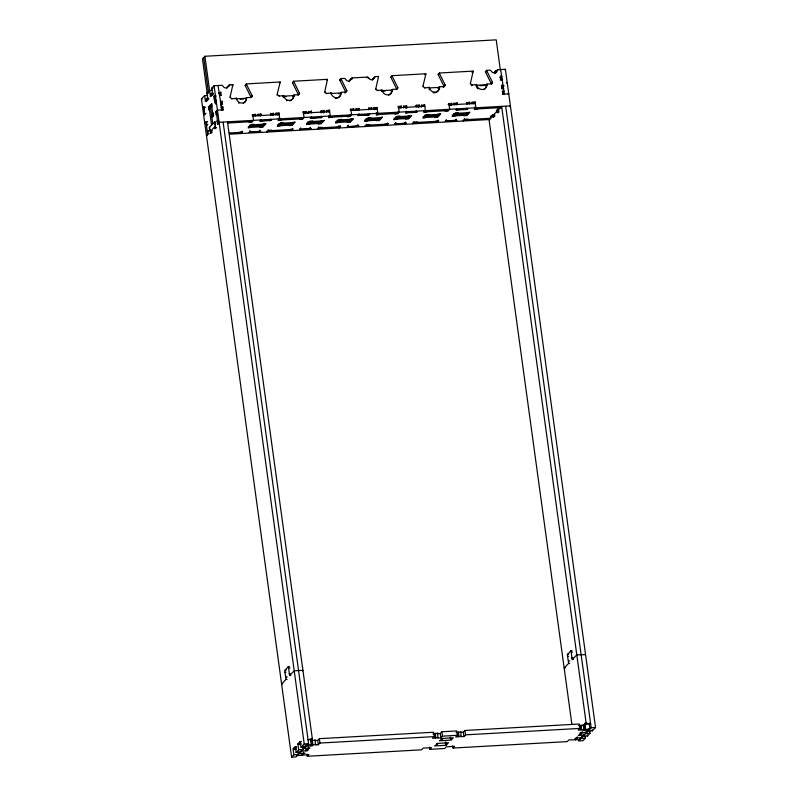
<?xml version="1.0" encoding="UTF-8"?>
<svg xmlns="http://www.w3.org/2000/svg" width="797" height="797" viewBox="0 0 797 797"><rect width="100%" height="100%" fill="white"/><g stroke="black" fill="none" stroke-linecap="round" stroke-linejoin="round"><path stroke-width="1.2" d="M229.954 97.483L232.824 85.09A1.524 1.405 43.7 0 0 232.824 84.661L229.755 84.841A1.524 1.405 43.7 0 0 228.52 85.887L227.294 87.172A3.049 2.819 43.7 0 1 226.866 88.148M276.957 95.142L280.136 82.42A1.524 1.405 43.7 0 0 280.145 81.991L246.353 83.904L245.127 85.179A1.524 1.405 43.7 0 0 245.247 85.598L250.955 97.134A1.524 1.405 43.7 0 1 250.935 97.682M324.658 92.073L327.447 79.75A1.524 1.405 43.7 0 0 327.457 79.331L293.665 81.234L292.439 82.509A1.524 1.405 43.7 0 0 292.559 82.928L298.277 94.464A1.524 1.405 43.7 0 1 298.148 95.281M375.686 89.194L378.475 76.871A1.524 1.405 43.7 0 0 378.485 76.452L375.407 76.622A1.524 1.405 43.7 0 0 374.172 77.678L372.946 78.953A3.049 2.819 43.7 0 1 372.388 80.108M422.848 86.684L425.797 74.201A1.524 1.405 43.7 0 0 425.797 73.782L392.004 75.685L390.779 76.96A1.524 1.405 43.7 0 0 390.899 77.379L396.617 88.915A1.524 1.405 43.7 0 1 396.547 89.603M470.31 83.854L473.109 71.531A1.524 1.405 43.7 0 0 473.109 71.112L439.316 73.015L438.101 74.29A1.524 1.405 43.7 0 0 438.22 74.709L443.929 86.245A1.524 1.405 43.7 0 1 443.65 87.311M287.129 679.313L286.033 679.373L284.778 670.765L288.345 666.511L289.63 675.507L294.223 670.815L302.96 670.317L302.402 670.905M569.696 663.373L568.61 663.433L567.354 654.825L570.921 650.571L572.196 659.577L576.799 654.875L585.257 654.676M286.033 679.373L281.59 684.015L282.686 683.956M211.982 117.448L213.536 115.824L213.138 112.905L212.729 113.323M213.148 116.223L211.454 104.068M209.631 127.161L210.458 132.979L211.544 132.92M500.396 70.325L496.222 39.85L204.909 56.278L202.468 58.839L207.14 92.97L208.415 92.89M223.14 122.369L308.608 743.701L295.986 756.901L291.612 757.15L201.452 98.918L204.64 95.59L207.638 95.421M208.435 98.25L206.802 98.34L207.001 99.804L207.818 98.958L207.011 93.1L209.86 90.4M213.188 93.279L211.554 93.379L211.753 94.833L212.57 93.986L211.763 88.138L214.074 85.717L221.516 85.299A1.524 1.405 43.7 0 1 223.021 86.196A3.049 2.819 43.7 0 0 228.52 85.887M218.099 85.827L221.785 109.856L221.277 110.384M204.64 95.59L205.437 101.438L206.802 98.34M204.909 56.278L210.388 96.258L211.554 93.379M218.767 92.94L220.839 92.223L220.928 95.461M218.796 93.538L220.839 92.223M219.474 95.55L221.237 95.142M227.294 87.172A1.524 1.405 43.7 0 1 228.53 86.116L229.755 84.841M205.317 114.071L204.221 114.13L203.633 106.559L204.49 114.898L204.829 113.493L205.935 113.433M232.296 85.219L232.824 84.661M209.412 109.548L209.003 109.966L208.605 107.047L211.863 103.64L211.863 106.987M232.286 85.648L232.824 85.09M220.311 101.637L222.074 101.239L222.473 104.168L221.865 104.805M220.39 102.544L222.074 101.239M220.48 104.805L222.473 104.168M207.509 121.533L206.413 121.592L204.779 123.306L205.875 123.236M217.272 114.668L216.186 114.728L215.788 111.799L217.412 110.106L223.24 109.777L222.841 106.848L221.078 107.246M221.158 108.153L222.841 106.848M207.907 124.462L206.413 124.95L207.499 124.89M216.186 114.728L217.681 114.24M231.529 98.948L236.36 98.22A5.34 4.921 43.7 0 0 242.158 103.052A5.34 4.921 43.7 0 0 246.552 97.642L250.925 97.403A1.524 1.405 43.7 0 0 252.181 95.859L246.462 84.313A1.524 1.405 43.7 0 1 246.353 83.904M245.247 85.598L246.462 84.313M222.632 110.414L223.24 109.777M235.753 98.858L236.36 98.22M214.702 121.851L215.479 127.729L214.662 128.586L214.463 127.121L215.559 127.062M208.774 130.798L207.28 131.286L208.366 131.226M218.547 123.933L217.451 123.993L217.053 121.064L218.547 120.576M210.059 130.06L209.651 130.479L209.242 127.56L215.08 121.453L215.08 124.8M209.183 133.727L208.087 133.786L206.453 135.5L207.549 135.43M210.259 131.515L215.28 126.265M217.451 123.993L219.085 122.29L510.399 105.862L509.682 106.609M210.458 132.979L212.361 132.073M243.374 103.231A5.34 4.921 43.7 0 0 245.944 98.29L246.552 97.642M250.955 97.134L252.181 95.859M227.514 122.12L312.374 739.068L308.15 739.716M279.378 82.798L280.145 81.991M279.378 83.217L280.136 82.42M252.221 115.057L255.668 114.33L255.558 116.113M252.26 115.734L254.442 115.605L255.668 114.33M239.23 132.432L242.557 131.844L240.923 133.547L240.774 132.451M249.421 121.792L249.013 122.22L251.922 122.051L253.556 120.347L252.749 114.499M257.79 114.509L261.008 114.031L260.749 115.973M257.989 115.973L258.098 114.19M257.78 115.416L259.782 115.306L261.008 114.031M279 96.118L283.672 95.55A5.34 4.921 43.7 0 0 289.47 100.382A5.34 4.921 43.7 0 0 293.874 94.982L298.237 94.733A1.524 1.405 43.7 0 0 299.493 93.189L293.784 81.643A1.524 1.405 43.7 0 1 293.665 81.234M292.559 82.928L293.784 81.643M251.483 127.311L248.166 127.899L251.424 124.491L254.333 124.332L253.934 124.76M283.672 95.55L283.065 96.188L293.256 95.62L293.874 94.982M270.412 113.802L273.63 113.313L273.451 115.176M270.611 115.266L270.721 113.483M260.22 126.813L259.822 127.241L262.731 127.082L265.989 123.674L262.671 124.262M270.591 114.698L272.405 114.599L273.63 113.313M275.373 113.901L276.061 113.184L278.97 113.015L279.767 118.873L278.143 120.576L281.461 119.978M275.951 114.967L276.061 113.184M276.111 114.389L277.745 114.29L278.97 113.015M298.277 94.464L299.493 93.189M271.279 130.628L271.687 130.2L268.768 130.369L267.144 132.073L266.995 130.977M280.614 125.667L277.296 126.255L280.554 122.848L283.473 122.688L283.065 123.117M326.69 80.128L327.457 79.331M289.361 125.179L288.952 125.597L291.861 125.438L295.119 122.031L291.802 122.618M302.94 111.969L306.158 111.48L305.749 113.582M303.298 112.855L304.942 112.756L306.158 111.48M289.729 129.582L293.047 128.994L291.413 130.708L291.264 129.602M299.911 118.942L299.503 119.371L302.422 119.201L304.046 117.498L303.249 111.65M308.05 111.909L311.497 111.181L311.398 112.965M326.162 93.608L330.984 92.88A5.34 4.921 43.7 0 0 336.782 97.712A5.34 4.921 43.7 0 0 341.186 92.313L345.549 92.063A1.524 1.405 43.7 0 0 346.815 90.519L341.096 78.983A1.524 1.405 43.7 0 1 340.977 78.564L344.045 78.395A1.524 1.405 43.7 0 1 345.559 79.292A3.049 2.819 43.7 0 0 351.049 78.983A1.524 1.405 43.7 0 1 352.284 77.927L367.168 77.09A1.524 1.405 43.7 0 1 368.682 77.986A3.049 2.819 43.7 0 0 374.172 77.678M345.3 92.85A1.524 1.405 43.7 0 0 345.589 91.794L339.871 80.258A1.524 1.405 43.7 0 1 339.751 79.839L340.977 78.564M308.021 113.602L308.788 112.805L308.588 111.341M339.871 80.258L341.096 78.983M308.09 112.586L310.282 112.457L311.497 111.181M330.984 92.88L330.376 93.528L340.568 92.95L341.186 92.313M348.956 81.732A3.049 2.819 43.7 0 0 349.823 80.258L351.049 78.983M349.823 80.258A1.524 1.405 43.7 0 1 351.069 79.202L352.284 77.927M320.832 111.032L324.12 110.464L324.329 111.929L323.482 112.805M309.744 124.023L306.427 124.611L309.684 121.204L312.603 121.044L312.195 121.473M320.723 111.869L322.905 111.749L324.12 110.464M326.252 110.653L329.47 110.165L330.267 116.023L328.633 117.727L331.95 117.139M345.589 91.794L346.815 90.519M326.451 112.118L326.551 110.335M344.792 92.86L345.549 92.063M326.421 111.55L328.244 111.441L329.47 110.165M318.491 123.535L318.083 123.953L320.992 123.794L324.249 120.387L320.932 120.975M366.56 77.727L367.168 77.09M368.144 78.544L368.682 77.986M321.769 127.779L322.177 127.351L319.268 127.52L317.634 129.224L317.485 128.128M374.341 77.737L374.949 77.1M350.291 109.518L353.738 108.8L353.639 110.584M338.884 122.379L335.557 122.967L338.815 119.56L341.734 119.401L341.325 119.829M350.331 110.195L352.523 110.076L353.738 108.8M337.31 126.902L340.628 126.315L338.994 128.018L338.695 125.826M347.492 116.252L347.084 116.681L350.003 116.521L351.626 114.818L350.829 108.96M355.861 108.98L359.078 108.502L358.859 110.394M356.06 110.444L356.169 108.661M355.861 109.886L357.863 109.777L359.078 108.502M377.34 90.569L382.012 90.011A5.34 4.921 43.7 0 0 387.82 94.843A5.34 4.921 43.7 0 0 392.214 89.433L396.577 89.184A1.524 1.405 43.7 0 0 397.842 87.64L392.124 76.104A1.524 1.405 43.7 0 1 392.004 75.685M347.622 121.891L347.213 122.31L350.122 122.15L353.38 118.743L350.062 119.331M390.899 77.379L392.124 76.104M381.484 91.107A5.34 4.921 43.7 0 1 381.404 90.649L382.012 90.011M368.483 108.272L371.711 107.784L371.601 109.568M368.692 109.727L368.792 107.954M368.662 109.169L370.485 109.059L371.711 107.784M373.375 108.442L374.132 107.645L377.051 107.485L377.848 113.333L376.224 115.037L379.541 114.449M388.577 95.202A5.34 4.921 43.7 0 0 391.606 90.071L392.214 89.433M374.032 109.428L374.132 107.645M374.182 108.85L375.825 108.761L377.051 107.485M396.617 88.915L397.842 87.64M368.015 120.736L364.687 121.323L367.945 117.926L370.864 117.757L370.456 118.185M369.35 125.099L369.758 124.671L366.849 124.84L365.215 126.544L365.066 125.448M376.752 120.247L376.343 120.666L379.252 120.506L382.51 117.099L379.193 117.687M425.11 74.5L425.797 73.782M425.18 74.838L425.797 74.201M398.101 106.599L401.319 106.111L401.14 107.974M398.101 107.505L400.104 107.396L401.319 106.111M384.891 124.222L388.209 123.625L386.575 125.338L386.396 123.963M395.073 113.572L394.664 114.001L397.583 113.832L399.207 112.128L398.41 106.28M403.441 106.3L406.659 105.812L406.251 107.914L405.603 108.003L405.444 107.087L406.659 105.812M403.641 107.764L403.75 105.981M424.502 88.059L429.334 87.341A5.34 4.921 43.7 0 0 435.132 92.173A5.34 4.921 43.7 0 0 439.526 86.763L443.899 86.514A1.524 1.405 43.7 0 0 445.154 84.97L439.436 73.434A1.524 1.405 43.7 0 1 439.316 73.015M438.22 74.709L439.436 73.434M397.145 119.092L393.818 119.689L397.085 116.282L399.994 116.113L399.586 116.541M429.334 87.341L428.716 87.979L438.918 87.401L439.526 86.763M415.606 106.061L416.373 105.264L419.292 105.104L418.873 107.206M416.273 107.047L416.373 105.264M405.882 118.604L405.474 119.032L408.383 118.863L411.65 115.455L408.323 116.043M416.423 106.469L418.066 106.38L419.292 105.104M421.185 105.523L424.632 104.796L425.429 110.653L423.795 112.357L427.122 111.769M421.224 107.147L421.912 106.429L421.713 104.965M421.224 106.2L423.406 106.081L424.632 104.796M443.929 86.245L445.154 84.97M443.212 87.232L443.899 86.514M416.931 122.409L417.339 121.991L414.43 122.15L412.796 123.854L412.647 122.758M426.275 117.448L422.958 118.046L426.216 114.638L429.125 114.469L428.716 114.898M472.193 72.069L473.109 71.112M472.193 72.487L473.109 71.531M435.013 116.96L434.604 117.388L437.523 117.219L440.781 113.812L437.453 114.399M448.293 104.068L451.819 103.271L451.71 105.045M448.233 104.676L450.594 104.546L451.819 103.271M435.381 121.373L438.709 120.785L437.075 122.489L436.925 121.393M445.563 110.723L445.164 111.152L448.073 110.992L449.707 109.279L448.9 103.431M453.862 103.53L457.159 102.962L457.02 104.786M471.515 85.717L472.272 84.92L476.646 84.671A5.34 4.921 43.7 0 0 482.444 89.503A5.34 4.921 43.7 0 0 486.837 84.093L491.211 83.844A1.524 1.405 43.7 0 0 492.466 82.3L486.748 70.764A1.524 1.405 43.7 0 1 486.638 70.345L489.707 70.176A1.524 1.405 43.7 0 1 491.211 71.072A3.049 2.819 43.7 0 0 496.7 70.764A1.524 1.405 43.7 0 1 497.946 69.708L505.388 69.289L595.548 727.522L592.36 730.859L587.997 731.098L587.847 730.002M491.221 84.123A1.524 1.405 43.7 0 0 491.241 83.575L485.532 72.039A1.524 1.405 43.7 0 1 485.413 71.63L486.638 70.345M454.141 104.915L454.24 103.132M485.532 72.039L486.748 70.764M453.931 104.357L455.934 104.248L457.159 102.962M494.449 73.015L495.415 71.072L497.049 70.983M495.176 72.836A3.049 2.819 43.7 0 0 495.485 72.039L496.7 70.764M496.949 70.744L496.72 70.983A1.524 1.405 43.7 0 0 495.485 72.039M497.179 70.505L497.946 69.708M466.564 102.733L469.782 102.255L469.672 104.038M455.406 115.804L452.088 116.402L455.346 112.995L458.255 112.825L457.847 113.254M466.763 104.198L466.873 102.414M483.659 89.672A5.34 4.921 43.7 0 0 486.23 84.731L486.837 84.093M466.554 103.64L468.556 103.53L469.782 102.255M500.675 69.897L504.352 93.916L503.843 94.444M471.904 102.434L475.122 101.956L475.919 107.804L474.295 109.508L477.612 108.92M491.241 83.575L492.466 82.3M472.103 103.899L472.213 102.116M504.88 69.817L505.388 69.289M472.262 103.321L473.896 103.231L475.122 101.956M500.118 76.841L501.951 76.363L500.098 77.678M464.143 115.316L463.734 115.744L466.653 115.575L469.911 112.168L466.584 112.766M500.207 80.089L500.895 79.371L502.349 79.292L501.741 79.929L502.558 79.879M467.431 119.56L467.839 119.142L464.92 119.301L463.296 121.005L463.137 119.909M501.423 85.787L503.186 85.379L502.389 87.461L501.971 86.664M501.672 88.865L503.584 88.308L503.056 88.865M502.19 91.396L503.953 90.988L502.548 92.283M502.518 94.395L508.725 93.667L508.117 94.305M497.726 108.79L498.055 111.789L497.238 112.646L497.039 111.181L498.404 111.102M492.656 114.399L493.024 117.039L493.841 116.193L493.642 114.728L497.039 111.181M505.716 106.429L591.185 727.771L578.552 740.961L582.926 740.722L585.237 738.311L584.938 736.109M291.612 757.15L293.924 754.739L293.117 748.891L293.934 748.034L296.115 747.915M293.934 748.034L294.133 749.499L294.482 747.456L296.394 746.55M295.298 746.61L296.095 752.458L298.676 749.768L297.869 743.92L300.051 742.993M298.686 743.063L298.885 744.528L299.632 743.75L299.433 742.286L301.336 741.369M307.622 739.716L312.374 739.068M300.25 741.439L301.047 747.287L304.235 743.95L308.608 743.701M310.88 740.632L312.344 740.552L312.942 744.936L311.488 745.016L310.88 740.632L315.184 740.124L315.383 744.936L318.292 744.767L319.916 743.063L434.216 736.617L433.618 732.234L319.318 738.68L317.694 740.383L314.775 740.543L315.184 740.124M306.118 744.747L306.297 746.122L312.125 745.793L312.942 744.936M306.994 754.072L307.293 756.263L308.927 754.56L297.201 755.626L297.052 754.53M432.96 733.878L437.722 733.21L437.912 738.022L440.821 737.863L442.455 736.159L457.339 735.312L456.741 730.929L441.857 731.766L440.223 733.469L437.314 733.638L437.722 733.21M434.216 736.617L432.582 738.321L438.32 737.594M429.523 747.158L429.832 749.349L431.456 747.656L423.217 748.114L421.593 749.818L307.293 756.263M445.643 744.498L448.661 742.784L437.015 743.442L436.198 744.298L437.653 744.209L434.634 745.932L446.29 745.275L447.097 744.418L445.643 744.498L445.344 742.306M450.594 739.327L453.413 737.823L441.757 738.48L440.95 739.327L442.405 739.247L441.857 739.815L439.585 740.752L451.232 740.094L452.048 739.247L450.594 739.327L450.295 737.135M456.083 732.573L460.845 731.905L461.035 736.717L463.944 736.558L465.578 734.854L579.867 728.408L579.27 724.015L464.98 730.46L463.346 732.164L460.437 732.333L460.845 731.905M457.339 735.312L455.705 737.016L461.443 736.289M452.646 745.853L452.955 748.054L454.579 746.351L446.34 746.809L444.716 748.513L429.832 749.349M568.61 663.433L564.166 668.075L565.262 668.016M578.612 725.668L584.988 724.901L582.926 725.698M579.867 728.408L578.243 730.112L589.959 729.046L589.162 723.188M582.886 725.429L584.799 724.513M584.281 728.777L584.51 730.421L585.596 729.285L584.789 723.437L586.154 722.56M585.805 724.055L590.587 723.377L585.805 724.055L585.606 722.59M584.719 725.19L585.317 729.574L583.045 730.51L588.873 730.182L588.684 728.807M582.896 735.183L583.045 736.279L587.409 736.029L589.989 733.34L589.571 730.321M228.53 86.116L229.108 86.086M339.751 79.839L340.907 79.78M351.069 79.202L351.995 79.152M485.413 71.63L486.568 71.561M211.763 88.138L213.128 88.059M494.339 72.198L496.8 72.059M209.591 90.41L212.321 90.26M209.641 91.615L208.366 91.685L203.693 57.563M207.011 93.1L208.107 93.04M211.006 93.946L212.371 93.867M212.57 93.986L213.656 93.926M218.846 93.628L219.394 93.598M500.058 77.767L500.606 77.737M501.154 77.707L501.692 77.678M211.753 94.833L212.849 94.773M211.205 95.411L212.291 95.351M214.772 95.929C219.404 116.282 210.468 92.203 215.589 95.889M501.084 80.108L501.373 79.092L502.538 79.7M210.388 96.258L211.484 96.198M216.166 96.038L214.184 96.746L215.28 96.686M214.164 96.567L215.26 96.507M201.452 98.918L202.538 98.858M207.818 98.958L208.904 98.888M206.054 99.127L207.688 99.027M207.001 99.804L208.097 99.745M236.39 98.828L245.944 98.29M381.404 90.649L391.606 90.071M476.038 85.309L486.23 84.731M206.254 100.581L207.35 100.522M240.236 99.217L243.424 99.037M283.084 96.796L286.272 96.616M292.917 96.238L294.561 96.148M338.685 93.657L341.056 93.528M381.434 91.247L385.26 91.037M390.988 90.709L392.632 90.619M437.663 88.078L439.675 87.959M479.884 85.697L484.347 85.448M485.891 85.359L487.256 85.279M205.437 101.438L206.802 101.358M216.455 102.155L215.021 102.843L216.385 102.773M504.212 85.927L502.578 86.026L502.379 84.592M501.692 86.674L503.335 86.584M211.514 105.274L210.239 105.343L212.769 123.874M210.288 106.549L209.013 106.619L211.554 125.149M203.982 107.216L205.068 107.157M205.088 107.336L203.384 108.043L204.48 107.984M203.365 107.854L204.46 107.794M217.282 111.321L216.186 111.381L217.86 123.565M215.788 111.799L216.874 111.739M403.621 107.196L405.444 107.087M252.948 115.963L279.169 114.479M303.448 113.114L329.659 111.63M351.029 110.424L377.25 108.95M398.61 107.744L424.821 106.27M449.1 104.895L475.321 103.421M406.251 107.914L406.859 107.884M217.053 121.064L218.149 121.005M207.09 121.971L206.005 122.031L207.668 134.215M227.803 123.007L252.33 121.622L252.181 120.526M500.556 107.625L474.703 109.079L474.434 107.157M501.104 108.003L500.018 108.063L499.868 106.967M498.942 110.265L496.392 110.414L498.663 109.478L501.652 106.35L586.213 723.626M251.015 124.93L265.58 124.103M280.145 123.286L294.711 122.459M309.276 121.642L323.841 120.815M338.406 119.998L352.971 119.171M367.537 118.354L382.102 117.528M396.667 116.711L411.232 115.894M425.797 115.067L440.362 114.25M454.928 113.423L469.493 112.606M215.479 127.729L216.575 127.669M498.055 111.789L499.141 111.729M214.662 128.586L215.758 128.516M497.238 112.646L498.603 112.566M212.161 130.608L211.066 130.668L211.265 132.133M493.642 114.728L494.738 114.668M494.768 115.475L491.37 115.665L490.553 116.511L492.018 116.432L489.029 119.55L571.907 724.543M493.841 116.193L494.937 116.133M493.024 117.039L494.12 116.98M491.739 117.797L490.643 117.856L490.494 116.76M229.217 132.999L242.149 132.272L241.989 131.176M490.364 118.275L464.512 119.729L464.362 118.633M230.154 134.155L490.125 119.49M288.305 666.551L289.391 666.491M570.871 650.611L571.967 650.551M288.952 668.025L290.038 667.966M571.529 652.085L572.615 652.026M285.007 669.988L286.103 669.928M567.584 654.058L568.679 653.988M284.878 672.279L285.974 672.22M567.454 656.349L568.54 656.28M289.132 673.883L290.228 673.824M571.708 657.943L572.794 657.884M289.779 675.457L290.875 675.388M572.356 659.517L573.451 659.458M286.143 677.002L287.239 676.942M568.719 661.062L569.815 661.002M584.789 723.437L587.519 723.287M299.433 742.286L300.798 742.206M297.869 743.92L299.234 743.84M299.632 743.75L300.997 743.671M591.185 727.771L595.548 727.522M298.885 744.528L300.798 744.418M315.781 744.508L307.383 744.986L307.234 743.88M294.482 747.456L296.125 747.367M301.047 747.287L305.42 747.038L305.231 745.663M293.117 748.891L295.029 748.782M294.681 748.921L296.046 748.851M294.133 749.499L296.046 749.389M307.682 749.001L309.953 748.064L304.125 748.393L303.826 746.201M581.511 733.559L580.057 733.638L580.874 732.782L586.702 732.453L586.542 731.357M298.676 749.768L303.039 749.519L302.631 746.51M589.989 733.34L585.616 733.589L585.387 731.935M306.735 749.987L308.19 749.907L307.373 750.754L301.545 751.083L301.396 749.987M296.095 752.458L300.469 752.209L300.32 751.113M302.73 754.171L305.002 753.235L299.174 753.563L298.945 751.92M576.56 738.729L575.105 738.809L575.922 737.962L581.75 737.633L581.601 736.538M293.924 754.739L298.287 754.49L297.948 752.019M585.237 738.311L580.864 738.55L580.714 737.454M452.955 748.054L567.245 741.599L568.879 739.905L579.778 739.686L579.628 738.59M321.42 112.766L320.802 112.736L321.211 110.634M506.474 82.35L506.583 83.107M592.211 729.753L592.36 730.859M590.099 723.258L590.178 723.806M500.496 75.934L500.895 79.371M501.771 85.229L502.13 88.387M502.499 91.077L502.897 93.996M587.259 734.934L587.409 736.029M495.415 71.072L495.704 73.175M583.703 724.573L583.852 725.668M583.265 725.27L583.862 729.654M583.972 734.047L584.121 735.143L578.293 735.472L580.565 734.545L580.266 732.343M582.179 731.606L582.328 732.702L579.758 735.392L579.608 734.296M580.963 725.131L581.561 729.514M580.555 725.559L581.152 729.942M577.227 736.777L577.377 737.873L575.414 739.935L575.205 738.47M473.896 103.231L474.016 104.048M468.128 112.785L468.277 113.881L453.712 114.698L453.553 113.602M466.942 108.083L466.444 109.548L455.914 109.896L467.062 108.91C469.333 108.741 465.398 110.663 466.295 108.452M466.903 114.061L467.052 115.157L452.487 115.983L452.337 114.878M457.269 108.91L456.741 110.096L456.551 108.721M455.934 104.248L456.014 104.796M456.113 119.102L455.645 120.835L445.115 121.204L456.263 120.198C458.574 120.028 454.519 121.971 455.505 119.739M450.594 104.546L450.743 105.642M448.332 109.458L448.482 110.564L424.203 111.929L423.984 110.285M446.4 119.64L445.941 121.383L445.792 120.287M438.988 114.429L439.147 115.525L424.572 116.342L424.422 115.246M437.772 115.704L437.922 116.8L423.356 117.617L423.207 116.521M438.141 120.118L438.3 121.214L414.022 122.579L413.872 121.483M418.066 106.38L418.176 107.206M416.413 110.653L415.954 112.397L405.414 112.775L416.562 111.759C418.903 111.62 414.819 113.513 415.805 111.301M409.857 116.073L410.007 117.169L395.442 117.986L395.292 116.89M408.642 117.348L408.791 118.444L394.226 119.261L394.077 118.165M406.699 111.201L406.241 112.945L406.091 111.849M405.613 121.941L405.155 123.684L394.625 124.083L405.773 123.047C408.114 122.887 404.019 124.81 405.006 122.579M400.104 107.396L400.194 108.033M397.803 112.038L397.992 113.403L376.622 114.609L376.363 112.696M395.91 122.489L395.442 124.232L395.292 123.127M387.651 122.957L387.8 124.063L366.441 125.259L366.291 124.163M464.98 730.46L465.578 734.854M380.727 117.717L380.876 118.813L366.311 119.63L366.162 118.534M379.511 118.992L379.661 120.088L365.096 120.905L364.946 119.809M463.346 732.164L463.944 736.558M375.825 108.761L375.935 109.587M458.424 732.044L459.032 736.428M458.016 732.463L458.624 736.856M370.485 109.059L370.555 109.607M368.872 113.612L368.373 115.077L357.843 115.485L368.981 114.439C371.332 114.29 367.238 116.203 368.224 113.981M445.832 741.977L446.29 745.275M359.118 113.891L358.66 115.625L358.471 114.25M357.863 109.777L357.953 110.414M441.857 731.766L442.455 736.159M358.032 124.631L357.574 126.364L347.054 126.793L358.182 125.727C360.523 125.587 356.468 127.48 357.425 125.268M440.223 733.469L440.821 737.863M351.597 119.351L351.746 120.457L337.181 121.274L337.031 120.178M435.301 733.34L435.909 737.733M350.182 114.449L350.411 116.093L329.041 117.298L328.862 115.924M434.893 733.768L435.501 738.161M350.371 120.636L350.531 121.732L335.965 122.549L335.806 121.453M348.319 125.179L347.861 126.912L347.711 125.816M340.07 125.647L340.219 126.743L318.86 127.948L318.71 126.853M328.244 111.441L328.314 111.998M322.905 111.749L323.044 112.756M322.466 120.995L322.616 122.1L308.05 122.917L307.901 121.821M321.251 116.023L320.793 117.757L310.252 118.165L321.4 117.119C323.741 116.97 319.707 118.883 320.643 116.661M321.241 122.28L321.39 123.376L306.825 124.193L306.676 123.097M311.577 116.85L311.079 118.305L310.93 117.209M310.451 127.311L309.993 129.054L299.453 129.423L310.611 128.407C312.932 128.247 308.857 130.19 309.844 127.948M304.942 112.756L305.052 113.582M302.681 117.677L302.83 118.773L278.552 120.148L278.292 118.225M300.748 127.859L300.28 129.602L300.13 128.496M293.336 122.638L293.485 123.734L278.92 124.561L278.771 123.465M292.11 123.924L292.26 125.019L277.695 125.836L277.545 124.74M292.489 128.327L292.638 129.423L268.36 130.798L268.21 129.702M277.745 114.29L277.874 115.206M272.405 114.599L272.484 115.147M270.791 119.151L270.293 120.606L259.762 120.965L270.91 119.968C273.241 119.839 269.177 121.722 270.143 119.51M264.205 124.282L264.355 125.378L249.79 126.205L249.64 125.109M262.98 125.557L263.13 126.663L248.564 127.48L248.415 126.384M261.047 119.42L260.589 121.154L260.44 120.058M259.782 115.306L259.872 115.944M259.961 130.16L259.493 131.904L248.963 132.302L260.111 131.256C262.442 131.126 258.487 132.979 259.354 130.798M250.248 130.708L249.79 132.451L249.6 131.077M319.318 738.68L319.916 743.063M317.694 740.383L318.292 744.767M311.816 738.401L311.966 739.496M311.826 743.591L312.125 745.793M311.009 739.247L311.757 744.737L310.671 745.872L310.441 744.229M219.613 93.498L219.862 95.321M220.849 102.514L221.177 104.895M221.616 108.123L221.915 110.315M308.339 747.048L308.489 748.144L305.918 750.834L305.729 749.469M214.074 85.717L304.235 743.95M303.388 752.229L303.547 753.324L301.575 755.377L301.425 754.281M206.413 121.592L206.821 124.521M207.688 130.857L208.087 133.786M472.272 84.92A1.524 1.405 43.7 0 1 470.619 83.536M424.96 87.58A1.524 1.405 43.7 0 1 423.307 86.206M377.648 90.25A1.524 1.405 43.7 0 1 375.985 88.875M372.946 78.953A1.524 1.405 43.7 0 1 374.192 77.897M326.621 93.129A1.524 1.405 43.7 0 1 324.957 91.755M279.309 95.799A1.524 1.405 43.7 0 1 277.645 94.415M231.987 98.469A1.524 1.405 43.7 0 1 230.333 97.085M239.13 103.251A5.34 4.921 43.7 0 1 238.642 103.012M293.256 95.62A5.34 4.921 43.7 0 1 289.779 100.89M286.94 100.771A5.34 4.921 43.7 0 1 286.442 100.581M283.453 97.593A5.34 4.921 43.7 0 1 283.274 97.114M340.568 92.95A5.34 4.921 43.7 0 1 335.238 98.32M438.918 87.401A5.34 4.921 43.7 0 1 433.09 92.691M429.334 89.842A5.34 4.921 43.7 0 1 429.105 89.374M478.021 88.846A5.34 4.921 43.7 0 1 476.247 86.235"/></g></svg>
